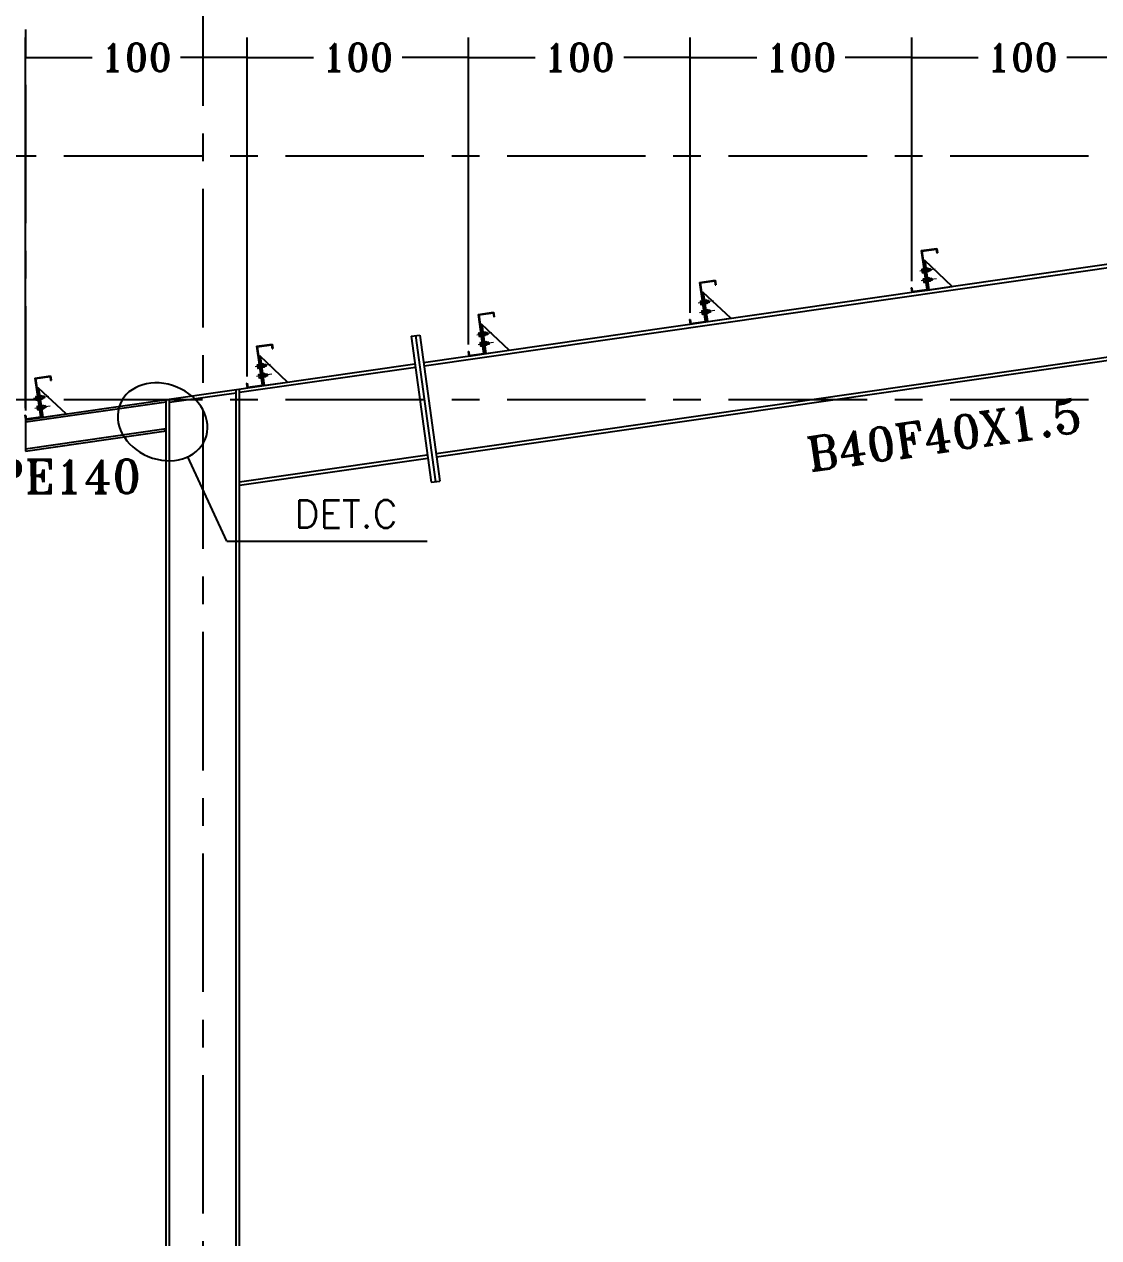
# Model space of a CAD drawing. Header units: inches. Extents: x 460503 to 460688, y 47570 to 48852.
# Drawn here: x 460523.62 to 460533.32, y 47899.21 to 47910.17 of the extents above; entities that cross this region are included whole.
import ezdxf

# ---------------------------------------------------------------- set-up
doc = ezdxf.new("R2010")
doc.units = ezdxf.units.IN
doc.header["$MEASUREMENT"] = 0
doc.linetypes.add('CENTER', pattern=[2, 1.25, -0.25, 0.25, -0.25])
doc.layers.add('2', color=2, linetype='Continuous', lineweight=9)
doc.layers.add('TEXT', color=250, linetype='Continuous', lineweight=30)
for name, color, linetype in [('2Y', 2, 'Continuous'), ('3G', 3, 'Continuous'), ('AXE', 1, 'CENTER'), ('TIE', 2, 'Continuous')]:
    doc.layers.add(name, color=color, linetype=linetype)
doc.styles.add('ROMANC', font='TXT.shx')
doc.styles.add('ROMANT', font='romant')
doc.dimstyles.new('1-50', dxfattribs={"dimscale": 0, "dimtxt": 0.25, "dimasz": 0.18, "dimexe": 0.18, "dimexo": 0.0625, "dimgap": 0.09, "dimtad": 0, "dimdec": 0, "dimlfac": 50, "dimzin": 0, "dimdsep": 46, "dimtxsty": 'ROMANT', "dimblk": 'OBLIQUE', "dimcen": 0.09, "dimclrd": 1, "dimclre": 1, "dimclrt": 2, "dimadec": 0, "dimazin": 0, "dimtfac": 1, "dimtdec": 0, "dimtofl": 0, "dimtmove": 2, "dimatfit": 3, "dimldrblk": 'OBLIQUE', "dimfxl": 0.18, "dimtolj": 1, "dimtzin": 0, "dimarcsym": 0})

# ---------------------------------------------------------------- blocks, each defined once
blk = doc.blocks.new('TIE')
at = {"layer": 'TIE'}
for p, q in [((-3.48, 20), (4.44, 21.17)), ((-3.48, 20), (-0.54, 0.21)), ((-3.13, 19.74), (4.19, 20.83)), ((-3.13, 19.74), (-0.2, -0.04)), ((4.19, 20.83), (4.48, 18.85)), ((4.44, 21.17), (4.78, 18.9)), ((4.48, 18.85), (4.78, 18.9)), ((-1.61, 14.91), (-2.4, 14.8)), ((-1.61, 14.91), (-2.4, 14.8)), ((12.45, 1.85), (-1.61, 14.91)), ((-1.61, 14.91), (0.59, 0.09)), ((-8.45, 1.06), (-8.15, 1.1)), ((-8.45, 1.06), (-8.11, -1.22)), ((-8.15, 1.1), (-7.86, -0.87)), ((-7.86, -0.87), (-0.54, 0.21)), ((-0.2, -0.04), (12.45, 1.85)), ((-8.11, -1.22), (-0.2, -0.04))]:
    blk.add_line(p, q, dxfattribs=at)
blk = doc.blocks.new('*D591')
at = {"color": 1, "lineweight": -2, "transparency": 16777216}
for p, q in [((460531.634, 47907.85), (460531.634, 47910.048)), ((460533.634, 47908.137), (460533.634, 47910.048)), ((460531.634, 47909.868), (460532.235, 47909.868)), ((460533.634, 47909.868), (460533.034, 47909.868))]:
    blk.add_line(p, q, dxfattribs=at)
at = {"layer": 'Defpoints', "color": 0, "transparency": 16777216}
for p in [(460531.634, 47909.868), (460533.634, 47908.075), (460531.634, 47907.788)]:
    blk.add_point(p, dxfattribs=at)
at = {"color": 2, "transparency": 16777216, "insert": (460532.634, 47909.868), "char_height": 0.25, "attachment_point": 5, "style": 'ROMANT'}
blk.add_mtext('\\A1;100', dxfattribs=at)
blk = doc.blocks.new('_OBLIQUE')
blk = doc.blocks.new('*D592')
at = {"color": 1, "lineweight": -2, "transparency": 16777216}
for p, q in [((460529.634, 47907.563), (460529.634, 47910.048)), ((460531.634, 47907.85), (460531.634, 47910.048)), ((460529.634, 47909.868), (460530.235, 47909.868)), ((460531.634, 47909.868), (460531.034, 47909.868))]:
    blk.add_line(p, q, dxfattribs=at)
at = {"layer": 'Defpoints', "color": 0, "transparency": 16777216}
for p in [(460529.634, 47909.868), (460531.634, 47907.788), (460529.634, 47907.501)]:
    blk.add_point(p, dxfattribs=at)
at = {"color": 2, "transparency": 16777216, "insert": (460530.634, 47909.868), "char_height": 0.25, "attachment_point": 5, "style": 'ROMANT'}
blk.add_mtext('\\A1;100', dxfattribs=at)
blk = doc.blocks.new('*D593')
at = {"color": 1, "lineweight": -2, "transparency": 16777216}
for p, q in [((460527.634, 47907.276), (460527.634, 47910.048)), ((460529.634, 47907.563), (460529.634, 47910.048)), ((460527.634, 47909.868), (460528.235, 47909.868)), ((460529.634, 47909.868), (460529.034, 47909.868))]:
    blk.add_line(p, q, dxfattribs=at)
at = {"layer": 'Defpoints', "color": 0, "transparency": 16777216}
for p in [(460527.634, 47909.868), (460529.634, 47907.501), (460527.634, 47907.214)]:
    blk.add_point(p, dxfattribs=at)
at = {"color": 2, "transparency": 16777216, "insert": (460528.634, 47909.868), "char_height": 0.25, "attachment_point": 5, "style": 'ROMANT'}
blk.add_mtext('\\A1;100', dxfattribs=at)
blk = doc.blocks.new('*D594')
at = {"color": 1, "lineweight": -2, "transparency": 16777216}
for p, q in [((460525.634, 47906.989), (460525.634, 47910.048)), ((460527.634, 47907.276), (460527.634, 47910.048)), ((460525.634, 47909.868), (460526.235, 47909.868)), ((460527.634, 47909.868), (460527.034, 47909.868))]:
    blk.add_line(p, q, dxfattribs=at)
at = {"layer": 'Defpoints', "color": 0, "transparency": 16777216}
for p in [(460525.634, 47909.868), (460527.634, 47907.214), (460525.634, 47906.927)]:
    blk.add_point(p, dxfattribs=at)
at = {"color": 2, "transparency": 16777216, "insert": (460526.634, 47909.868), "char_height": 0.25, "attachment_point": 5, "style": 'ROMANT'}
blk.add_mtext('\\A1;100', dxfattribs=at)
blk = doc.blocks.new('*D595')
at = {"color": 1, "lineweight": -2, "transparency": 16777216}
for p, q in [((460523.635, 47906.702), (460523.635, 47910.048)), ((460525.634, 47906.989), (460525.634, 47910.048)), ((460523.635, 47909.868), (460524.235, 47909.868)), ((460525.634, 47909.868), (460525.034, 47909.868))]:
    blk.add_line(p, q, dxfattribs=at)
at = {"layer": 'Defpoints', "color": 0, "transparency": 16777216}
for p in [(460523.635, 47909.868), (460525.634, 47906.927), (460523.635, 47906.64, 0.005)]:
    blk.add_point(p, dxfattribs=at)
at = {"color": 2, "transparency": 16777216, "insert": (460524.635, 47909.868), "char_height": 0.25, "attachment_point": 5, "style": 'ROMANT'}
blk.add_mtext('\\A1;100', dxfattribs=at)

msp = doc.modelspace()

# ---------------------------------------------------------------- hatches: boundary and pattern name
h = msp.add_hatch(color=1)
h.dxf.hatch_style = 1
h.paths.add_polyline_path([(460524.90498582, 47906.7655327), (460524.90498582, 47906.78068638), (460524.89180309, 47906.77879453)])
h = msp.add_hatch(color=1)
h.dxf.hatch_style = 1
h.paths.add_polyline_path([(460524.90498582, 47906.51297145), (460524.88714647, 47906.49525766), (460524.90498582, 47906.49781778)])

# ---------------------------------------------------------------- linework, layer by layer
at = {"color": 1}
for p, q in [((460524.89180309, 47906.77879453, 0.00287034), (460524.90498582, 47906.78068638, 0.00499999)), ((460524.90498582, 47906.7655327, 0.00500068), (460524.89180309, 47906.77879453, 0.00287034)), ((460524.90498582, 47906.78068638, 0.00499999), (460524.90498582, 47906.7655327, 0.00500068)), ((460524.90498582, 47906.51297145, 0.00501227), (460524.88714647, 47906.49525766, 0.00162673)), ((460524.88714647, 47906.49525766, 0.00162673), (460524.90498582, 47906.49781778, 0.00501296)), ((460524.90498582, 47906.49781778, 0.00501296), (460524.90498582, 47906.51297145, 0.00501227))]:
    msp.add_line(p, q, dxfattribs=at)
at = {"layer": '2'}
for p, q in [((460531.76658406, 47907.96622276), (460531.76307398, 47907.96571374)), ((460531.78178187, 47907.96645559), (460531.76861907, 47907.96454673)), ((460531.78178187, 47907.96645559), (460531.7858837, 47907.96288415)), ((460531.8446341, 47907.95783297), (460531.70662465, 47907.93781901)), ((460531.85702808, 47907.87051766), (460531.71901864, 47907.85050369)), ((460531.72277683, 47907.95323715), (460531.72648874, 47907.92764112)), ((460531.72412893, 47907.95000466), (460531.72320938, 47907.95055409)), ((460531.72442636, 47907.94795369), (460531.72370076, 47907.94716569)), ((460531.72664202, 47907.93318602), (460531.72564137, 47907.9337839)), ((460531.72679436, 47907.93111401), (460531.72613276, 47907.93039551)), ((460531.72668998, 47907.95847777), (460531.73527165, 47907.95972227)), ((460531.72716476, 47907.94939786), (460531.73657106, 47907.95076195)), ((460531.72967785, 47907.93257922), (460531.7390116, 47907.93393279)), ((460531.73172936, 47907.92372797), (460531.74031102, 47907.92497247)), ((460531.73527165, 47907.95972227), (460531.74031102, 47907.92497247)), ((460531.73543367, 47907.86595995), (460531.73914557, 47907.84036392)), ((460531.73678576, 47907.86272746), (460531.73586622, 47907.86327689)), ((460531.73708319, 47907.86067649), (460531.7363576, 47907.85988849)), ((460531.7402568, 47907.96241636), (460531.73674672, 47907.96190733)), ((460531.73934682, 47907.87120057), (460531.74792848, 47907.87244507)), ((460531.7398216, 47907.86212066), (460531.7492279, 47907.86348475)), ((460531.74226636, 47907.96091583), (460531.74735663, 47907.92581502)), ((460531.74585611, 47907.92380547), (460531.74234603, 47907.92329644)), ((460531.76259126, 47907.95668575), (460531.74328416, 47907.9538974)), ((460531.76564593, 47907.93562181), (460531.74633883, 47907.93283346)), ((460531.74792848, 47907.87244507), (460531.75296786, 47907.83769527)), ((460531.75291364, 47907.87513916), (460531.74940356, 47907.87463013)), ((460531.75492319, 47907.87363863), (460531.76001347, 47907.83853782)), ((460531.7752481, 47907.86940855), (460531.755941, 47907.8666202)), ((460531.76157346, 47907.96370418), (460531.76666373, 47907.92860337)), ((460531.76859362, 47907.96472224), (460531.7736839, 47907.92962143)), ((460531.76861907, 47907.96454673), (460531.77365844, 47907.92979693)), ((460531.77218337, 47907.92761188), (460531.76867329, 47907.92710285)), ((460531.78256481, 47907.9593517), (460531.76964417, 47907.95747796)), ((460531.78541809, 47907.9391657), (460531.77257, 47907.93730248)), ((460531.78682125, 47907.93170579), (460531.77365844, 47907.92979693)), ((460531.77423029, 47907.87642698), (460531.77932057, 47907.84132617)), ((460531.7792409, 47907.87894556), (460531.77573082, 47907.87843654)), ((460531.78125045, 47907.87744504), (460531.78634073, 47907.84234423)), ((460531.79443871, 47907.87917839), (460531.78127591, 47907.87726953)), ((460531.78127591, 47907.87726953), (460531.78631528, 47907.84251973)), ((460531.79522165, 47907.8720745), (460531.78230101, 47907.87020076)), ((460531.78530321, 47907.96079587), (460531.78602881, 47907.96158387)), ((460531.78560064, 47907.9587449), (460531.78652019, 47907.95819547)), ((460531.7858837, 47907.96288415), (460531.78973958, 47907.93629528)), ((460531.8027843, 47907.9625145), (460531.78628431, 47907.96012169)), ((460531.78973958, 47907.93629528), (460531.78682125, 47907.93170579)), ((460531.79798944, 47907.94031223), (460531.7869198, 47907.95573953)), ((460531.78815649, 47907.94060987), (460531.78894608, 47907.94146736)), ((460531.79304701, 47907.93959548), (460531.78830199, 47907.94620841)), ((460531.78859901, 47907.93857994), (460531.78943746, 47907.93807897)), ((460531.80293188, 47907.94102897), (460531.78895434, 47907.96050889)), ((460531.80583897, 47907.94145055), (460531.78933897, 47907.93905775)), ((460531.80526977, 47907.94537558), (460531.79389678, 47907.96122564)), ((460531.79443871, 47907.87917839), (460531.79854053, 47907.87560695)), ((460531.79796005, 47907.87351867), (460531.79868565, 47907.87430667)), ((460531.79825748, 47907.8714677), (460531.79917703, 47907.87091827)), ((460531.79854053, 47907.87560695), (460531.80239642, 47907.84901808)), ((460531.80388758, 47907.9549067), (460531.79883922, 47907.96194238)), ((460531.81544114, 47907.8752373), (460531.79894114, 47907.87284449)), ((460531.81064628, 47907.85303503), (460531.79957664, 47907.86846233)), ((460531.80570384, 47907.85231828), (460531.80095883, 47907.85893121)), ((460531.81558872, 47907.85375177), (460531.80161118, 47907.87323169)), ((460531.8027843, 47907.9625145), (460531.80583897, 47907.94145055)), ((460531.8179266, 47907.85809838), (460531.80655362, 47907.87394844)), ((460531.81654441, 47907.8676295), (460531.81149606, 47907.87466518)), ((460531.81544114, 47907.8752373), (460531.81849581, 47907.85417335)), ((460531.73929885, 47907.84590882), (460531.73829821, 47907.8465067)), ((460531.73945119, 47907.84383681), (460531.73878959, 47907.84311831)), ((460531.74233469, 47907.84530202), (460531.75166844, 47907.84665559)), ((460531.7443862, 47907.83645077), (460531.75296786, 47907.83769527)), ((460531.75851294, 47907.83652827), (460531.75500286, 47907.83601924)), ((460531.77830277, 47907.84834461), (460531.75899566, 47907.84555626)), ((460531.78484021, 47907.84033468), (460531.78133012, 47907.83982565)), ((460531.79807493, 47907.8518885), (460531.78522683, 47907.85002528)), ((460531.79947808, 47907.84442859), (460531.78631528, 47907.84251973)), ((460531.80239642, 47907.84901808), (460531.79947808, 47907.84442859)), ((460531.80081333, 47907.85333267), (460531.80160292, 47907.85419016)), ((460531.80125585, 47907.85130274), (460531.8020943, 47907.85080177)), ((460531.81849581, 47907.85417335), (460531.80199581, 47907.85178055)), ((460529.84471338, 47907.67026268), (460529.70670394, 47907.65024871)), ((460529.72285612, 47907.66566685), (460529.72656802, 47907.64007082)), ((460529.72420821, 47907.66243436), (460529.72328867, 47907.66298379)), ((460529.72450564, 47907.66038339), (460529.72378005, 47907.65959539)), ((460529.7267213, 47907.64561572), (460529.72572066, 47907.6462136)), ((460529.72687364, 47907.64354371), (460529.72621204, 47907.64282521)), ((460529.72676927, 47907.67090747), (460529.73535093, 47907.67215197)), ((460529.72724405, 47907.66182756), (460529.73665034, 47907.66319165)), ((460529.72975713, 47907.64500892), (460529.73909089, 47907.64636249)), ((460529.73535093, 47907.67215197), (460529.7403903, 47907.63740217)), ((460529.74033608, 47907.67484606), (460529.736826, 47907.67433703)), ((460529.74234564, 47907.67334553), (460529.74743592, 47907.63824473)), ((460529.76267055, 47907.66911545), (460529.74336344, 47907.6663271)), ((460529.76572521, 47907.64805151), (460529.74641811, 47907.64526316)), ((460529.76165274, 47907.67613388), (460529.76674302, 47907.64103308)), ((460529.76666335, 47907.67865246), (460529.76315327, 47907.67814344)), ((460529.7686729, 47907.67715194), (460529.77376318, 47907.64205113)), ((460529.78186116, 47907.67888529), (460529.76869835, 47907.67697643)), ((460529.76869835, 47907.67697643), (460529.77373773, 47907.64222663)), ((460529.77226265, 47907.64004158), (460529.76875257, 47907.63953255)), ((460529.78264409, 47907.6717814), (460529.76972346, 47907.66990766)), ((460529.78549737, 47907.6515954), (460529.77264928, 47907.64973218)), ((460529.78690053, 47907.64413549), (460529.77373773, 47907.64222663)), ((460529.78186116, 47907.67888529), (460529.78596298, 47907.67531385)), ((460529.7853825, 47907.67322557), (460529.78610809, 47907.67401357)), ((460529.78567993, 47907.6711746), (460529.78659947, 47907.67062517)), ((460529.78596298, 47907.67531385), (460529.78981887, 47907.64872499)), ((460529.80286359, 47907.6749442), (460529.78636359, 47907.67255139)), ((460529.78981887, 47907.64872499), (460529.78690053, 47907.64413549)), ((460529.79806873, 47907.65274193), (460529.78699909, 47907.66816923)), ((460529.78823578, 47907.65303957), (460529.78902536, 47907.65389707)), ((460529.79312629, 47907.65202518), (460529.78838128, 47907.65863811)), ((460529.7886783, 47907.65100964), (460529.78951675, 47907.65050867)), ((460529.80301117, 47907.65345867), (460529.78903363, 47907.67293859)), ((460529.80591825, 47907.65388026), (460529.78941826, 47907.65148745)), ((460529.80534905, 47907.65780528), (460529.79397607, 47907.67365534)), ((460529.80396686, 47907.6673364), (460529.7989185, 47907.67437209)), ((460529.80286359, 47907.6749442), (460529.80591825, 47907.65388026)), ((460529.85710737, 47907.58294736), (460529.71909792, 47907.56293339)), ((460529.73180864, 47907.63615767), (460529.7403903, 47907.63740217)), ((460529.73551295, 47907.57838965), (460529.73922486, 47907.55279362)), ((460529.73686505, 47907.57515716), (460529.7359455, 47907.57570659)), ((460529.73716248, 47907.57310619), (460529.73643688, 47907.57231819)), ((460529.73937814, 47907.55833852), (460529.73837749, 47907.5589364)), ((460529.73953048, 47907.55626651), (460529.73886887, 47907.55554801)), ((460529.7394261, 47907.58363027), (460529.74800776, 47907.58487477)), ((460529.73990088, 47907.57455036), (460529.74930718, 47907.57591445)), ((460529.74241397, 47907.55773172), (460529.75174772, 47907.55908529)), ((460529.74593539, 47907.63623517), (460529.74242531, 47907.63572614)), ((460529.74446548, 47907.54888047), (460529.75304714, 47907.55012497)), ((460529.74800776, 47907.58487477), (460529.75304714, 47907.55012497)), ((460529.75299292, 47907.58756886), (460529.74948284, 47907.58705983)), ((460529.75500248, 47907.58606833), (460529.76009275, 47907.55096753)), ((460529.75859223, 47907.54895797), (460529.75508215, 47907.54844894)), ((460529.77532738, 47907.58183825), (460529.75602028, 47907.5790499)), ((460529.77838205, 47907.56077431), (460529.75907495, 47907.55798596)), ((460529.77430958, 47907.58885668), (460529.77939985, 47907.55375588)), ((460529.77932018, 47907.59137527), (460529.7758101, 47907.59086624)), ((460529.78132974, 47907.58987474), (460529.78642002, 47907.55477393)), ((460529.79451799, 47907.59160809), (460529.78135519, 47907.58969923)), ((460529.78135519, 47907.58969923), (460529.78639456, 47907.55494943)), ((460529.78491949, 47907.55276438), (460529.78140941, 47907.55225535)), ((460529.79530093, 47907.5845042), (460529.78238029, 47907.58263046)), ((460529.79815421, 47907.5643182), (460529.78530612, 47907.56245498)), ((460529.79955737, 47907.55685829), (460529.78639456, 47907.55494943)), ((460529.79451799, 47907.59160809), (460529.79861982, 47907.58803665)), ((460529.79803933, 47907.58594837), (460529.79876493, 47907.58673637)), ((460529.79833676, 47907.5838974), (460529.79925631, 47907.58334797)), ((460529.79861982, 47907.58803665), (460529.8024757, 47907.56144779)), ((460529.81552042, 47907.587667), (460529.79902043, 47907.58527419)), ((460529.8024757, 47907.56144779), (460529.79955737, 47907.55685829)), ((460529.81072556, 47907.56546473), (460529.79965592, 47907.58089203)), ((460529.80089261, 47907.56576237), (460529.8016822, 47907.56661987)), ((460529.80578313, 47907.56474798), (460529.80103811, 47907.57136091)), ((460529.80133513, 47907.56373244), (460529.80217358, 47907.56323147)), ((460529.815668, 47907.56618147), (460529.80169046, 47907.58566139)), ((460529.81857509, 47907.56660306), (460529.80207509, 47907.56421025)), ((460529.81800589, 47907.57052808), (460529.8066329, 47907.58637814)), ((460529.8166237, 47907.5800592), (460529.81157534, 47907.58709489)), ((460529.81552042, 47907.587667), (460529.81857509, 47907.56660306)), ((460527.84491535, 47907.38183916), (460527.70690591, 47907.36182519)), ((460527.72305809, 47907.37724333), (460527.72676999, 47907.3516473)), ((460527.72441018, 47907.37401084), (460527.72349063, 47907.37456027)), ((460527.72470761, 47907.37195987), (460527.72398202, 47907.37117187)), ((460527.72692327, 47907.3571922), (460527.72592263, 47907.35779008)), ((460527.72707561, 47907.35512019), (460527.72641401, 47907.35440169)), ((460527.72697124, 47907.38248395), (460527.7355529, 47907.38372845)), ((460527.72744601, 47907.37340404), (460527.73685231, 47907.37476813)), ((460527.7299591, 47907.3565854), (460527.73929286, 47907.35793897)), ((460527.73201061, 47907.34773415), (460527.74059227, 47907.34897865)), ((460527.7355529, 47907.38372845), (460527.74059227, 47907.34897865)), ((460527.74053805, 47907.38642254), (460527.73702797, 47907.38591351)), ((460527.74254761, 47907.38492201), (460527.74763789, 47907.34982121)), ((460527.74613736, 47907.34781165), (460527.74262728, 47907.34730262)), ((460527.76287251, 47907.38069193), (460527.74356541, 47907.37790358)), ((460527.76592718, 47907.35962799), (460527.74662008, 47907.35683964)), ((460527.76185471, 47907.38771036), (460527.76694499, 47907.35260956)), ((460527.76686532, 47907.39022894), (460527.76335524, 47907.38971992)), ((460527.76887487, 47907.38872842), (460527.77396515, 47907.35362761)), ((460527.78206313, 47907.39046177), (460527.76890032, 47907.38855291)), ((460527.76890032, 47907.38855291), (460527.7739397, 47907.35380311)), ((460527.77246462, 47907.35161806), (460527.76895454, 47907.35110903)), ((460527.78284606, 47907.38335788), (460527.76992543, 47907.38148414)), ((460527.78569934, 47907.36317188), (460527.77285125, 47907.36130866)), ((460527.7871025, 47907.35571197), (460527.7739397, 47907.35380311)), ((460527.78206313, 47907.39046177), (460527.78616495, 47907.38689033)), ((460527.78558447, 47907.38480205), (460527.78631006, 47907.38559005)), ((460527.7858819, 47907.38275108), (460527.78680144, 47907.38220165)), ((460527.78616495, 47907.38689033), (460527.79002084, 47907.36030147)), ((460527.80306555, 47907.38652068), (460527.78656556, 47907.38412787)), ((460527.79002084, 47907.36030147), (460527.7871025, 47907.35571197)), ((460527.7982707, 47907.36431841), (460527.78720105, 47907.37974571)), ((460527.78843775, 47907.36461605), (460527.78922733, 47907.36547355)), ((460527.79332826, 47907.36360166), (460527.78858325, 47907.37021459)), ((460527.78888027, 47907.36258612), (460527.78971871, 47907.36208515)), ((460527.80321313, 47907.36503515), (460527.7892356, 47907.38451507)), ((460527.80612022, 47907.36545674), (460527.78962023, 47907.36306393)), ((460527.80555102, 47907.36938176), (460527.79417803, 47907.38523182)), ((460527.80416883, 47907.37891288), (460527.79912047, 47907.38594857)), ((460527.80306555, 47907.38652068), (460527.80612022, 47907.36545674)), ((460527.85730934, 47907.29452384), (460527.71929989, 47907.27450987)), ((460527.73571492, 47907.28996613), (460527.73942683, 47907.2643701)), ((460527.73706702, 47907.28673364), (460527.73614747, 47907.28728307)), ((460527.73736445, 47907.28468267), (460527.73663885, 47907.28389467)), ((460527.73958011, 47907.269915), (460527.73857946, 47907.27051288)), ((460527.73973245, 47907.26784299), (460527.73907084, 47907.26712449)), ((460527.73962807, 47907.29520675), (460527.74820973, 47907.29645125)), ((460527.74010285, 47907.28612684), (460527.74950915, 47907.28749093)), ((460527.74261594, 47907.2693082), (460527.75194969, 47907.27066177)), ((460527.74466745, 47907.26045695), (460527.75324911, 47907.26170145)), ((460527.74820973, 47907.29645125), (460527.75324911, 47907.26170145)), ((460527.75319489, 47907.29914534), (460527.74968481, 47907.29863631)), ((460527.75520444, 47907.29764481), (460527.76029472, 47907.26254401)), ((460527.7587942, 47907.26053445), (460527.75528411, 47907.26002542)), ((460527.77552935, 47907.29341473), (460527.75622225, 47907.29062638)), ((460527.77858402, 47907.27235079), (460527.75927692, 47907.26956244)), ((460527.77451155, 47907.30043316), (460527.77960182, 47907.26533236)), ((460527.77952215, 47907.30295175), (460527.77601207, 47907.30244272)), ((460527.78153171, 47907.30145122), (460527.78662198, 47907.26635041)), ((460527.79471996, 47907.30318457), (460527.78155716, 47907.30127571)), ((460527.78155716, 47907.30127571), (460527.78659653, 47907.26652591)), ((460527.78512146, 47907.26434086), (460527.78161138, 47907.26383183)), ((460527.7955029, 47907.29608068), (460527.78258226, 47907.29420694)), ((460527.79835618, 47907.27589468), (460527.78550809, 47907.27403146)), ((460527.79975934, 47907.26843477), (460527.78659653, 47907.26652591)), ((460527.79471996, 47907.30318457), (460527.79882179, 47907.29961313)), ((460527.7982413, 47907.29752485), (460527.7989669, 47907.29831285)), ((460527.79853873, 47907.29547388), (460527.79945828, 47907.29492445)), ((460527.79882179, 47907.29961313), (460527.80267767, 47907.27302427)), ((460527.81572239, 47907.29924348), (460527.7992224, 47907.29685067)), ((460527.80267767, 47907.27302427), (460527.79975934, 47907.26843477)), ((460527.81092753, 47907.27704121), (460527.79985789, 47907.29246851)), ((460527.80109458, 47907.27733885), (460527.80188417, 47907.27819635)), ((460527.8059851, 47907.27632446), (460527.80124008, 47907.28293739)), ((460527.8015371, 47907.27530892), (460527.80237555, 47907.27480795)), ((460527.81586997, 47907.27775795), (460527.80189243, 47907.29723787)), ((460527.81877706, 47907.27817954), (460527.80227706, 47907.27578673)), ((460527.81820786, 47907.28210456), (460527.80683487, 47907.29795462)), ((460527.81682566, 47907.29163568), (460527.81177731, 47907.29867137)), ((460527.81572239, 47907.29924348), (460527.81877706, 47907.27817954)), ((460525.84491537, 47907.09482024), (460525.70690592, 47907.07480627)), ((460525.7230581, 47907.09022442), (460525.72677001, 47907.06462839)), ((460525.72697125, 47907.09546504), (460525.73555291, 47907.09670954)), ((460525.73555291, 47907.09670954), (460525.74059229, 47907.06195974)), ((460525.74053807, 47907.09940362), (460525.73702799, 47907.0988946)), ((460525.74254762, 47907.0979031), (460525.7476379, 47907.06280229)), ((460525.76287253, 47907.09367301), (460525.74356543, 47907.09088466)), ((460525.76185472, 47907.10069145), (460525.766945, 47907.06559064)), ((460525.76686533, 47907.10321003), (460525.76335525, 47907.102701)), ((460525.76887489, 47907.1017095), (460525.77396516, 47907.0666087)), ((460525.78206314, 47907.10344285), (460525.76890034, 47907.101534)), ((460525.76890034, 47907.101534), (460525.77393971, 47907.0667842)), ((460525.78284608, 47907.09633896), (460525.76992544, 47907.09446523)), ((460525.78206314, 47907.10344285), (460525.78616497, 47907.09987141)), ((460525.78558448, 47907.09778314), (460525.78631008, 47907.09857114)), ((460525.78588191, 47907.09573216), (460525.78680146, 47907.09518274)), ((460525.78616497, 47907.09987141), (460525.79002085, 47907.07328255)), ((460525.80306557, 47907.09950176), (460525.78656557, 47907.09710895)), ((460525.79827071, 47907.07729949), (460525.78720107, 47907.0927268)), ((460525.80321315, 47907.07801624), (460525.78923561, 47907.09749616)), ((460525.80555103, 47907.08236284), (460525.79417805, 47907.0982129)), ((460525.80416884, 47907.09189396), (460525.79912049, 47907.09892965)), ((460525.80306557, 47907.09950176), (460525.80612024, 47907.07843782)), ((460525.85730935, 47907.00750492), (460525.7192999, 47906.98749096)), ((460525.7244102, 47907.08699193), (460525.72349065, 47907.08754135)), ((460525.72470763, 47907.08494095), (460525.72398203, 47907.08415296)), ((460525.72692329, 47907.07017329), (460525.72592264, 47907.07077117)), ((460525.72707563, 47907.06810127), (460525.72641402, 47907.06738277)), ((460525.72744603, 47907.08638513), (460525.73685233, 47907.08774922)), ((460525.72995912, 47907.06956649), (460525.73929287, 47907.07092006)), ((460525.73201063, 47907.06071524), (460525.74059229, 47907.06195974)), ((460525.73571494, 47907.00294722), (460525.73942684, 47906.97735119)), ((460525.73706703, 47906.99971473), (460525.73614748, 47907.00026415)), ((460525.73736446, 47906.99766375), (460525.73663887, 47906.99687576)), ((460525.73958012, 47906.98289609), (460525.73857948, 47906.98349397)), ((460525.73973246, 47906.98082408), (460525.73907086, 47906.98010557)), ((460525.73962809, 47907.00818784), (460525.74820975, 47907.00943234)), ((460525.74010286, 47906.99910793), (460525.74950916, 47907.00047202)), ((460525.74261595, 47906.98228929), (460525.75194971, 47906.98364286)), ((460525.74613737, 47907.06079274), (460525.74262729, 47907.06028371)), ((460525.7659272, 47907.07260907), (460525.7466201, 47907.06982072)), ((460525.74820975, 47907.00943234), (460525.75324912, 47906.97468254)), ((460525.7531949, 47907.01212642), (460525.74968482, 47907.0116174)), ((460525.75520446, 47907.0106259), (460525.76029474, 47906.97552509)), ((460525.77552936, 47907.00639581), (460525.75622226, 47907.00360746)), ((460525.77858403, 47906.98533187), (460525.75927693, 47906.98254352)), ((460525.77246464, 47907.06459914), (460525.76895456, 47907.06409011)), ((460525.78569936, 47907.07615296), (460525.77285127, 47907.07428975)), ((460525.78710251, 47907.06869305), (460525.77393971, 47907.0667842)), ((460525.77451156, 47907.01341425), (460525.77960184, 47906.97831344)), ((460525.77952217, 47907.01593283), (460525.77601209, 47907.0154238)), ((460525.78153172, 47907.0144323), (460525.786622, 47906.9793315)), ((460525.79471998, 47907.01616565), (460525.78155717, 47907.0142568)), ((460525.78155717, 47907.0142568), (460525.78659655, 47906.979507)), ((460525.79550291, 47907.00906176), (460525.78258228, 47907.00718803)), ((460525.79835619, 47906.98887576), (460525.7855081, 47906.98701255)), ((460525.79975935, 47906.98141585), (460525.78659655, 47906.979507)), ((460525.79002085, 47907.07328255), (460525.78710251, 47907.06869305)), ((460525.78843776, 47907.07759714), (460525.78922735, 47907.07845463)), ((460525.79332827, 47907.07658275), (460525.78858326, 47907.08319568)), ((460525.78888028, 47907.0755672), (460525.78971873, 47907.07506623)), ((460525.80612024, 47907.07843782), (460525.78962024, 47907.07604501)), ((460525.79471998, 47907.01616565), (460525.7988218, 47907.01259421)), ((460525.79824132, 47907.01050594), (460525.79896691, 47907.01129394)), ((460525.79853875, 47907.00845496), (460525.79945829, 47907.00790554)), ((460525.7988218, 47907.01259421), (460525.80267769, 47906.98600535)), ((460525.8157224, 47907.01222456), (460525.79922241, 47907.00983175)), ((460525.80267769, 47906.98600535), (460525.79975935, 47906.98141585)), ((460525.81092755, 47906.99002229), (460525.7998579, 47907.0054496)), ((460525.8010946, 47906.99031994), (460525.80188418, 47906.99117743)), ((460525.80598511, 47906.98930555), (460525.8012401, 47906.99591848)), ((460525.80153712, 47906.98829), (460525.80237557, 47906.98778903)), ((460525.81586999, 47906.99073904), (460525.80189245, 47907.01021896)), ((460525.81877707, 47906.99116062), (460525.80227708, 47906.98876781)), ((460525.81820787, 47906.99508564), (460525.80683489, 47907.0109357)), ((460525.81682568, 47907.00461676), (460525.81177732, 47907.01165245)), ((460525.8157224, 47907.01222456), (460525.81877707, 47906.99116062)), ((460525.74466746, 47906.97343804), (460525.75324912, 47906.97468254)), ((460525.75879421, 47906.97351554), (460525.75528413, 47906.97300651)), ((460525.78512147, 47906.97732194), (460525.78161139, 47906.97681291)), ((460523.84491535, 47906.80780132, 0.00541421), (460523.70690591, 47906.78778736, 0.00541421)), ((460523.72305809, 47906.8032055, 0.00541421), (460523.72676999, 47906.77760947, 0.00541421)), ((460523.72441018, 47906.79997301, 0.00541421), (460523.72349063, 47906.80052243, 0.00541421)), ((460523.72470761, 47906.79792204, 0.00541421), (460523.72398202, 47906.79713404, 0.00541421)), ((460523.72692327, 47906.78315437, 0.00541421), (460523.72592263, 47906.78375225, 0.00541421)), ((460523.72707561, 47906.78108236, 0.00541421), (460523.72641401, 47906.78036385, 0.00541421)), ((460523.72697124, 47906.80844612, 0.00541421), (460523.7355529, 47906.80969062, 0.00541421)), ((460523.72744601, 47906.79936621, 0.00541421), (460523.73685231, 47906.8007303, 0.00541421)), ((460523.7299591, 47906.78254757, 0.00541421), (460523.73929286, 47906.78390114, 0.00541421)), ((460523.73201061, 47906.77369632, 0.00541421), (460523.74059227, 47906.77494082, 0.00541421)), ((460523.7355529, 47906.80969062, 0.00541421), (460523.74059227, 47906.77494082, 0.00541421)), ((460523.74053805, 47906.8123847, 0.00541421), (460523.73702797, 47906.81187568, 0.00541421)), ((460523.74254761, 47906.81088418, 0.00541421), (460523.74763789, 47906.77578337, 0.00541421)), ((460523.74613736, 47906.77377382, 0.00541421), (460523.74262728, 47906.77326479, 0.00541421)), ((460523.76287251, 47906.8066541, 0.00541421), (460523.74356541, 47906.80386574, 0.00541421)), ((460523.76592718, 47906.78559015, 0.00541421), (460523.74662008, 47906.7828018, 0.00541421)), ((460523.76185471, 47906.81367253, 0.00541421), (460523.76694499, 47906.77857172, 0.00541421)), ((460523.76686532, 47906.81619111, 0.00541421), (460523.76335524, 47906.81568208, 0.00541421)), ((460523.76887487, 47906.81469058, 0.00541421), (460523.77396515, 47906.77958978, 0.00541421)), ((460523.78206313, 47906.81642393, 0.00541421), (460523.76890032, 47906.81451508, 0.00541421)), ((460523.76890032, 47906.81451508, 0.00541421), (460523.7739397, 47906.77976528, 0.00541421)), ((460523.77246462, 47906.77758022, 0.00541421), (460523.76895454, 47906.77707119, 0.00541421)), ((460523.78284606, 47906.80932004, 0.00541421), (460523.76992543, 47906.80744631, 0.00541421)), ((460523.78569934, 47906.78913404, 0.00541421), (460523.77285125, 47906.78727083, 0.00541421)), ((460523.7871025, 47906.78167413, 0.00541421), (460523.7739397, 47906.77976528, 0.00541421)), ((460523.78206313, 47906.81642393, 0.00541421), (460523.78616495, 47906.81285249, 0.00541421)), ((460523.78558447, 47906.81076422, 0.00541421), (460523.78631006, 47906.81155222, 0.00541421)), ((460523.7858819, 47906.80871324, 0.00541421), (460523.78680144, 47906.80816382, 0.00541421)), ((460523.78616495, 47906.81285249, 0.00541421), (460523.79002084, 47906.78626363, 0.00541421)), ((460523.80306555, 47906.81248284, 0.00541421), (460523.78656556, 47906.81009003, 0.00541421)), ((460523.79002084, 47906.78626363, 0.00541421), (460523.7871025, 47906.78167413, 0.00541421)), ((460523.7982707, 47906.79028057, 0.00541421), (460523.78720105, 47906.80570788, 0.00541421)), ((460523.78843775, 47906.79057822, 0.00541421), (460523.78922733, 47906.79143571, 0.00541421)), ((460523.79332826, 47906.78956383, 0.00541421), (460523.78858325, 47906.79617676, 0.00541421)), ((460523.78888027, 47906.78854828, 0.00541421), (460523.78971871, 47906.78804732, 0.00541421)), ((460523.80321313, 47906.79099732, 0.00541421), (460523.7892356, 47906.81047724, 0.00541421)), ((460523.80612022, 47906.7914189, 0.00541421), (460523.78962023, 47906.78902609, 0.00541421)), ((460523.80555102, 47906.79534392, 0.00541421), (460523.79417803, 47906.81119398, 0.00541421)), ((460523.80416883, 47906.80487505, 0.00541421), (460523.79912047, 47906.81191073, 0.00541421)), ((460523.80306555, 47906.81248284, 0.00541421), (460523.80612022, 47906.7914189, 0.00541421)), ((460523.85730934, 47906.720486, 0.00541421), (460523.71929989, 47906.70047204, 0.00541421)), ((460523.73571492, 47906.7159283, 0.00541421), (460523.73942683, 47906.69033227, 0.00541421)), ((460523.73706702, 47906.71269581, 0.00541421), (460523.73614747, 47906.71324523, 0.00541421)), ((460523.73736445, 47906.71064484, 0.00541421), (460523.73663885, 47906.70985684, 0.00541421)), ((460523.73958011, 47906.69587717, 0.00541421), (460523.73857946, 47906.69647505, 0.00541421)), ((460523.73973245, 47906.69380516, 0.00541421), (460523.73907084, 47906.69308665, 0.00541421)), ((460523.73962807, 47906.72116892, 0.00541421), (460523.74820973, 47906.72241342, 0.00541421)), ((460523.74010285, 47906.71208901, 0.00541421), (460523.74950915, 47906.7134531, 0.00541421)), ((460523.74261594, 47906.69527037, 0.00541421), (460523.75194969, 47906.69662394, 0.00541421)), ((460523.74466745, 47906.68641912, 0.00541421), (460523.75324911, 47906.68766362, 0.00541421)), ((460523.74820973, 47906.72241342, 0.00541421), (460523.75324911, 47906.68766362, 0.00541421)), ((460523.75319489, 47906.72510751, 0.00541421), (460523.74968481, 47906.72459848, 0.00541421)), ((460523.75520444, 47906.72360698, 0.00541421), (460523.76029472, 47906.68850617, 0.00541421)), ((460523.7587942, 47906.68649662, 0.00541421), (460523.75528411, 47906.68598759, 0.00541421)), ((460523.77552935, 47906.7193769, 0.00541421), (460523.75622225, 47906.71658855, 0.00541421)), ((460523.77858402, 47906.69831295, 0.00541421), (460523.75927692, 47906.6955246, 0.00541421)), ((460523.77451155, 47906.72639533, 0.00541421), (460523.77960182, 47906.69129452, 0.00541421)), ((460523.77952215, 47906.72891391, 0.00541421), (460523.77601207, 47906.72840488, 0.00541421)), ((460523.78153171, 47906.72741338, 0.00541421), (460523.78662198, 47906.69231258, 0.00541421)), ((460523.79471996, 47906.72914673, 0.00541421), (460523.78155716, 47906.72723788, 0.00541421)), ((460523.78155716, 47906.72723788, 0.00541421), (460523.78659653, 47906.69248808, 0.00541421)), ((460523.78512146, 47906.69030302, 0.00541421), (460523.78161138, 47906.68979399, 0.00541421)), ((460523.7955029, 47906.72204284, 0.00541421), (460523.78258226, 47906.72016911, 0.00541421)), ((460523.79835618, 47906.70185684, 0.00541421), (460523.78550809, 47906.69999363, 0.00541421)), ((460523.79975934, 47906.69439693, 0.00541421), (460523.78659653, 47906.69248808, 0.00541421)), ((460523.79471996, 47906.72914673, 0.00541421), (460523.79882179, 47906.72557529, 0.00541421)), ((460523.7982413, 47906.72348702, 0.00541421), (460523.7989669, 47906.72427502, 0.00541421)), ((460523.79853873, 47906.72143604, 0.00541421), (460523.79945828, 47906.72088662, 0.00541421)), ((460523.79882179, 47906.72557529, 0.00541421), (460523.80267767, 47906.69898643, 0.00541421)), ((460523.81572239, 47906.72520564, 0.00541421), (460523.7992224, 47906.72281283, 0.00541421)), ((460523.80267767, 47906.69898643, 0.00541421), (460523.79975934, 47906.69439693, 0.00541421)), ((460523.81092753, 47906.70300337, 0.00541421), (460523.79985789, 47906.71843068, 0.00541421)), ((460523.80109458, 47906.70330102, 0.00541421), (460523.80188417, 47906.70415851, 0.00541421)), ((460523.8059851, 47906.70228663, 0.00541421), (460523.80124008, 47906.70889956, 0.00541421)), ((460523.8015371, 47906.70127108, 0.00541421), (460523.80237555, 47906.70077012, 0.00541421)), ((460523.81586997, 47906.70372012, 0.00541421), (460523.80189243, 47906.72320004, 0.00541421)), ((460523.81877706, 47906.7041417, 0.00541421), (460523.80227706, 47906.70174889, 0.00541421)), ((460523.81820786, 47906.70806672, 0.00541421), (460523.80683487, 47906.72391678, 0.00541421)), ((460523.81682566, 47906.71759785, 0.00541421), (460523.81177731, 47906.72463353, 0.00541421)), ((460523.81572239, 47906.72520564, 0.00541421), (460523.81877706, 47906.7041417, 0.00541421))]:
    msp.add_line(p, q, dxfattribs=at)
for centre, radius, start, end in [((460531.76683858, 47907.96446772), 0.0017734, 8.25144292, 98.25144292), ((460531.72735372, 47907.95390088), 0.00462476, 98.25144292, 188.25144292), ((460531.72650103, 47907.95397475), 0.00462476, 239.141982891, 278.25144292), ((460531.7278285, 47907.94482098), 0.00462476, 98.25144292, 137.36090295), ((460531.73106562, 47907.92830486), 0.00462476, 188.25144292, 278.25144292), ((460531.72901412, 47907.93715611), 0.00462476, 239.141982891, 278.25144292), ((460531.7301965, 47907.9279813), 0.00462476, 98.25144292, 137.36090295), ((460531.73700123, 47907.96015229), 0.0017734, 98.25144292, 188.25144292), ((460531.74001056, 47907.86662368), 0.00462476, 98.25144292, 188.25144292), ((460531.73915786, 47907.86669755), 0.00462476, 239.141982891, 278.25144292), ((460531.74048533, 47907.85754378), 0.00462476, 98.25144292, 137.36090295), ((460531.74051132, 47907.96066132), 0.0017734, 8.25144292, 98.25144292), ((460531.74209151, 47907.92505148), 0.0017734, 188.25144292, 278.25144292), ((460531.74560159, 47907.92556051), 0.0017734, 278.25144292, 8.25144292), ((460531.74965807, 47907.87287509), 0.0017734, 98.25144292, 188.25144292), ((460531.75316815, 47907.87338412), 0.0017734, 8.25144292, 98.25144292), ((460531.7633285, 47907.9639587), 0.0017734, 98.25144292, 188.25144292), ((460531.76841877, 47907.92885789), 0.0017734, 188.25144292, 278.25144292), ((460531.77192886, 47907.92936692), 0.0017734, 278.25144292, 8.25144292), ((460531.77598533, 47907.8766815), 0.0017734, 98.25144292, 188.25144292), ((460531.77949541, 47907.87719052), 0.0017734, 8.25144292, 98.25144292), ((460531.78190108, 47907.96392858), 0.00462476, 278.25144292, 317.36090295), ((460531.78322855, 47907.95477481), 0.00462476, 59.141982891, 98.25144292), ((460531.78475436, 47907.94374258), 0.00462476, 278.25144292, 317.36090295), ((460531.78622691, 47907.93460985), 0.00462476, 59.141982891, 98.25144292), ((460531.79455791, 47907.87665138), 0.00462476, 278.25144292, 317.36090295), ((460531.79588538, 47907.86749761), 0.00462476, 59.141982891, 98.25144292), ((460531.74372246, 47907.84102766), 0.00462476, 188.25144292, 278.25144292), ((460531.74167095, 47907.84987891), 0.00462476, 239.141982891, 278.25144292), ((460531.74285333, 47907.8407041), 0.00462476, 98.25144292, 137.36090295), ((460531.75474835, 47907.83777428), 0.0017734, 188.25144292, 278.25144292), ((460531.75825843, 47907.83828331), 0.0017734, 278.25144292, 8.25144292), ((460531.78107561, 47907.84158069), 0.0017734, 188.25144292, 278.25144292), ((460531.78458569, 47907.84208972), 0.0017734, 278.25144292, 8.25144292), ((460531.79741119, 47907.85646538), 0.00462476, 278.25144292, 317.36090295), ((460531.79888375, 47907.84733265), 0.00462476, 59.141982891, 98.25144292), ((460529.727433, 47907.66633059), 0.00462476, 98.25144292, 188.25144292), ((460529.72658031, 47907.66640445), 0.00462476, 239.141982891, 278.25144292), ((460529.72790778, 47907.65725068), 0.00462476, 98.25144292, 137.36090295), ((460529.73114491, 47907.64073456), 0.00462476, 188.25144292, 278.25144292), ((460529.7290934, 47907.64958581), 0.00462476, 239.141982891, 278.25144292), ((460529.73027578, 47907.640411), 0.00462476, 98.25144292, 137.36090295), ((460529.73708052, 47907.67258199), 0.0017734, 98.25144292, 188.25144292), ((460529.7405906, 47907.67309102), 0.0017734, 8.25144292, 98.25144292), ((460529.74568088, 47907.63799021), 0.0017734, 278.25144292, 8.25144292), ((460529.76340778, 47907.6763884), 0.0017734, 98.25144292, 188.25144292), ((460529.76691786, 47907.67689742), 0.0017734, 8.25144292, 98.25144292), ((460529.76849806, 47907.64128759), 0.0017734, 188.25144292, 278.25144292), ((460529.77200814, 47907.64179662), 0.0017734, 278.25144292, 8.25144292), ((460529.78198036, 47907.67635828), 0.00462476, 278.25144292, 317.36090295), ((460529.78330783, 47907.66720451), 0.00462476, 59.141982891, 98.25144292), ((460529.78483364, 47907.65617228), 0.00462476, 278.25144292, 317.36090295), ((460529.7863062, 47907.64703955), 0.00462476, 59.141982891, 98.25144292), ((460529.74008984, 47907.57905339), 0.00462476, 98.25144292, 188.25144292), ((460529.73923715, 47907.57912725), 0.00462476, 239.141982891, 278.25144292), ((460529.74056462, 47907.56997348), 0.00462476, 98.25144292, 137.36090295), ((460529.74380174, 47907.55345736), 0.00462476, 188.25144292, 278.25144292), ((460529.74175024, 47907.56230861), 0.00462476, 239.141982891, 278.25144292), ((460529.74293262, 47907.5531338), 0.00462476, 98.25144292, 137.36090295), ((460529.7421708, 47907.63748118), 0.0017734, 188.25144292, 278.25144292), ((460529.74973735, 47907.58530479), 0.0017734, 98.25144292, 188.25144292), ((460529.75324743, 47907.58581382), 0.0017734, 8.25144292, 98.25144292), ((460529.75482763, 47907.55020398), 0.0017734, 188.25144292, 278.25144292), ((460529.75833771, 47907.55071301), 0.0017734, 278.25144292, 8.25144292), ((460529.77606462, 47907.5891112), 0.0017734, 98.25144292, 188.25144292), ((460529.7795747, 47907.58962022), 0.0017734, 8.25144292, 98.25144292), ((460529.78115489, 47907.55401039), 0.0017734, 188.25144292, 278.25144292), ((460529.78466498, 47907.55451942), 0.0017734, 278.25144292, 8.25144292), ((460529.7946372, 47907.58908108), 0.00462476, 278.25144292, 317.36090295), ((460529.79596467, 47907.57992731), 0.00462476, 59.141982891, 98.25144292), ((460529.79749048, 47907.56889508), 0.00462476, 278.25144292, 317.36090295), ((460529.79896303, 47907.55976235), 0.00462476, 59.141982891, 98.25144292), ((460527.72763497, 47907.37790707), 0.00462476, 98.25144292, 188.25144292), ((460527.72678228, 47907.37798093), 0.00462476, 239.141982891, 278.25144292), ((460527.72810975, 47907.36882716), 0.00462476, 98.25144292, 137.36090295), ((460527.73134688, 47907.35231104), 0.00462476, 188.25144292, 278.25144292), ((460527.72929537, 47907.36116229), 0.00462476, 239.141982891, 278.25144292), ((460527.73047775, 47907.35198748), 0.00462476, 98.25144292, 137.36090295), ((460527.73728249, 47907.38415847), 0.0017734, 98.25144292, 188.25144292), ((460527.74079257, 47907.3846675), 0.0017734, 8.25144292, 98.25144292), ((460527.74237276, 47907.34905766), 0.0017734, 188.25144292, 278.25144292), ((460527.74588285, 47907.34956669), 0.0017734, 278.25144292, 8.25144292), ((460527.76360975, 47907.38796488), 0.0017734, 98.25144292, 188.25144292), ((460527.76711983, 47907.3884739), 0.0017734, 8.25144292, 98.25144292), ((460527.76870003, 47907.35286407), 0.0017734, 188.25144292, 278.25144292), ((460527.77221011, 47907.3533731), 0.0017734, 278.25144292, 8.25144292), ((460527.78218233, 47907.38793476), 0.00462476, 278.25144292, 317.36090295), ((460527.7835098, 47907.37878099), 0.00462476, 59.141982891, 98.25144292), ((460527.78503561, 47907.36774876), 0.00462476, 278.25144292, 317.36090295), ((460527.78650817, 47907.35861603), 0.00462476, 59.141982891, 98.25144292), ((460527.74029181, 47907.29062987), 0.00462476, 98.25144292, 188.25144292), ((460527.73943912, 47907.29070373), 0.00462476, 239.141982891, 278.25144292), ((460527.74076658, 47907.28154996), 0.00462476, 98.25144292, 137.36090295), ((460527.74400371, 47907.26503384), 0.00462476, 188.25144292, 278.25144292), ((460527.74195221, 47907.27388509), 0.00462476, 239.141982891, 278.25144292), ((460527.74313458, 47907.26471028), 0.00462476, 98.25144292, 137.36090295), ((460527.74993932, 47907.29688127), 0.0017734, 98.25144292, 188.25144292), ((460527.7534494, 47907.2973903), 0.0017734, 8.25144292, 98.25144292), ((460527.7550296, 47907.26178046), 0.0017734, 188.25144292, 278.25144292), ((460527.75853968, 47907.26228949), 0.0017734, 278.25144292, 8.25144292), ((460527.77626659, 47907.30068768), 0.0017734, 98.25144292, 188.25144292), ((460527.77977667, 47907.3011967), 0.0017734, 8.25144292, 98.25144292), ((460527.78135686, 47907.26558687), 0.0017734, 188.25144292, 278.25144292), ((460527.78486694, 47907.2660959), 0.0017734, 278.25144292, 8.25144292), ((460527.79483916, 47907.30065756), 0.00462476, 278.25144292, 317.36090295), ((460527.79616663, 47907.29150379), 0.00462476, 59.141982891, 98.25144292), ((460527.79769244, 47907.28047156), 0.00462476, 278.25144292, 317.36090295), ((460527.799165, 47907.27133883), 0.00462476, 59.141982891, 98.25144292), ((460525.72763499, 47907.09088815), 0.00462476, 98.25144292, 188.25144292), ((460525.7372825, 47907.09713956), 0.0017734, 98.25144292, 188.25144292), ((460525.74079258, 47907.09764858), 0.0017734, 8.25144292, 98.25144292), ((460525.76360976, 47907.10094596), 0.0017734, 98.25144292, 188.25144292), ((460525.76711985, 47907.10145499), 0.0017734, 8.25144292, 98.25144292), ((460525.78218234, 47907.10091585), 0.00462476, 278.25144292, 317.36090295), ((460525.78350981, 47907.09176208), 0.00462476, 59.141982891, 98.25144292), ((460525.72678229, 47907.09096201), 0.00462476, 239.141982891, 278.25144292), ((460525.72810976, 47907.08180824), 0.00462476, 98.25144292, 137.36090295), ((460525.73134689, 47907.06529212), 0.00462476, 188.25144292, 278.25144292), ((460525.72929538, 47907.07414337), 0.00462476, 239.141982891, 278.25144292), ((460525.73047776, 47907.06496856), 0.00462476, 98.25144292, 137.36090295), ((460525.74029182, 47907.00361095), 0.00462476, 98.25144292, 188.25144292), ((460525.73943913, 47907.00368481), 0.00462476, 239.141982891, 278.25144292), ((460525.7407666, 47906.99453104), 0.00462476, 98.25144292, 137.36090295), ((460525.74195222, 47906.98686617), 0.00462476, 239.141982891, 278.25144292), ((460525.7431346, 47906.97769136), 0.00462476, 98.25144292, 137.36090295), ((460525.74237278, 47907.06203875), 0.0017734, 188.25144292, 278.25144292), ((460525.74588286, 47907.06254778), 0.0017734, 278.25144292, 8.25144292), ((460525.74993934, 47907.00986236), 0.0017734, 98.25144292, 188.25144292), ((460525.75344942, 47907.01037138), 0.0017734, 8.25144292, 98.25144292), ((460525.76870004, 47907.06584515), 0.0017734, 188.25144292, 278.25144292), ((460525.77221012, 47907.06635418), 0.0017734, 278.25144292, 8.25144292), ((460525.7762666, 47907.01366876), 0.0017734, 98.25144292, 188.25144292), ((460525.77977668, 47907.01417779), 0.0017734, 8.25144292, 98.25144292), ((460525.78503562, 47907.08072985), 0.00462476, 278.25144292, 317.36090295), ((460525.78650818, 47907.07159712), 0.00462476, 59.141982891, 98.25144292), ((460525.79483918, 47907.01363865), 0.00462476, 278.25144292, 317.36090295), ((460525.79616665, 47907.00448488), 0.00462476, 59.141982891, 98.25144292), ((460525.79769246, 47906.99345265), 0.00462476, 278.25144292, 317.36090295), ((460525.79916502, 47906.98431992), 0.00462476, 59.141982891, 98.25144292), ((460525.74400373, 47906.97801492), 0.00462476, 188.25144292, 278.25144292), ((460525.75502961, 47906.97476155), 0.0017734, 188.25144292, 278.25144292), ((460525.7585397, 47906.97527058), 0.0017734, 278.25144292, 8.25144292), ((460525.78135688, 47906.97856795), 0.0017734, 188.25144292, 278.25144292), ((460525.78486696, 47906.97907698), 0.0017734, 278.25144292, 8.25144292), ((460523.72763497, 47906.80386923, 0.00541421), 0.00462476, 98.25144292, 188.25144292), ((460523.72678228, 47906.80394309, 0.00541421), 0.00462476, 239.141982891, 278.25144292), ((460523.72810975, 47906.79478932, 0.00541421), 0.00462476, 98.25144292, 137.36090295), ((460523.73134688, 47906.7782732, 0.00541421), 0.00462476, 188.25144292, 278.25144292), ((460523.72929537, 47906.78712446, 0.00541421), 0.00462476, 239.141982891, 278.25144292), ((460523.73047775, 47906.77794964, 0.00541421), 0.00462476, 98.25144292, 137.36090295), ((460523.73728249, 47906.81012064, 0.00541421), 0.0017734, 98.25144292, 188.25144292), ((460523.74079257, 47906.81062966, 0.00541421), 0.0017734, 8.25144292, 98.25144292), ((460523.74237276, 47906.77501983, 0.00541421), 0.0017734, 188.25144292, 278.25144292), ((460523.74588285, 47906.77552886, 0.00541421), 0.0017734, 278.25144292, 8.25144292), ((460523.76360975, 47906.81392704, 0.00541421), 0.0017734, 98.25144292, 188.25144292), ((460523.76711983, 47906.81443607, 0.00541421), 0.0017734, 8.25144292, 98.25144292), ((460523.76870003, 47906.77882623, 0.00541421), 0.0017734, 188.25144292, 278.25144292), ((460523.77221011, 47906.77933526, 0.00541421), 0.0017734, 278.25144292, 8.25144292), ((460523.78218233, 47906.81389693, 0.00541421), 0.00462476, 278.25144292, 317.36090295), ((460523.7835098, 47906.80474316, 0.00541421), 0.00462476, 59.141982891, 98.25144292), ((460523.78503561, 47906.79371093, 0.00541421), 0.00462476, 278.25144292, 317.36090295), ((460523.78650817, 47906.7845782, 0.00541421), 0.00462476, 59.141982891, 98.25144292), ((460523.74029181, 47906.71659203, 0.00541421), 0.00462476, 98.25144292, 188.25144292), ((460523.73943912, 47906.71666589, 0.00541421), 0.00462476, 239.141982891, 278.25144292), ((460523.74076658, 47906.70751212, 0.00541421), 0.00462476, 98.25144292, 137.36090295), ((460523.74400371, 47906.690996, 0.00541421), 0.00462476, 188.25144292, 278.25144292), ((460523.74195221, 47906.69984726, 0.00541421), 0.00462476, 239.141982891, 278.25144292), ((460523.74313458, 47906.69067244, 0.00541421), 0.00462476, 98.25144292, 137.36090295), ((460523.74993932, 47906.72284344, 0.00541421), 0.0017734, 98.25144292, 188.25144292), ((460523.7534494, 47906.72335246, 0.00541421), 0.0017734, 8.25144292, 98.25144292), ((460523.7550296, 47906.68774263, 0.00541421), 0.0017734, 188.25144292, 278.25144292), ((460523.75853968, 47906.68825166, 0.00541421), 0.0017734, 278.25144292, 8.25144292), ((460523.77626659, 47906.72664984, 0.00541421), 0.0017734, 98.25144292, 188.25144292), ((460523.77977667, 47906.72715887, 0.00541421), 0.0017734, 8.25144292, 98.25144292), ((460523.78135686, 47906.69154903, 0.00541421), 0.0017734, 188.25144292, 278.25144292), ((460523.78486694, 47906.69205806, 0.00541421), 0.0017734, 278.25144292, 8.25144292), ((460523.79483916, 47906.72661973, 0.00541421), 0.00462476, 278.25144292, 317.36090295), ((460523.79616663, 47906.71746596, 0.00541421), 0.00462476, 59.141982891, 98.25144292), ((460523.79769244, 47906.70643373, 0.00541421), 0.00462476, 278.25144292, 317.36090295), ((460523.799165, 47906.697301, 0.00541421), 0.00462476, 59.141982891, 98.25144292)]:
    msp.add_arc(centre, radius, start, end, dxfattribs=at)
at = {"layer": '2Y'}
for q in [(460525.0990853, 47906.26350115, 0.00622953), (460527.25850643, 47905.50062028, 0.01148818)]:
    msp.add_line((460525.4506176, 47905.50062028, 0.01148818), q, dxfattribs=at)
at = {"layer": '2Y', "extrusion": (0, 0, -1)}
msp.add_ellipse((460524.87125412, 47906.57944725, 0.00622953), major_axis=(0.38386558, -0.15916806), ratio=0.8162990064, start_param=-1.5707963268, end_param=4.7123889804, dxfattribs=at)
at = {"layer": '3G'}
for p, q in [((460527.22812281, 47907.11473222), (460540.20498582, 47908.98068638)), ((460527.23218148, 47907.08500727), (460540.20498582, 47908.95037783)), ((460527.34041277, 47906.29234193), (460540.20498582, 47908.14214982)), ((460527.34447144, 47906.26261698), (460540.20498582, 47908.11184126)), ((460527.115036, 47907.35161728), (460527.19430053, 47907.36244014)), ((460527.115036, 47907.35161728, 0.04666655), (460527.29507568, 47906.03304096, -0.35513427)), ((460527.15466827, 47907.35702871, 0.04666655), (460527.33470794, 47906.03845239, -0.35513427)), ((460527.19430053, 47907.36244014, 0.04666655), (460527.37434021, 47906.04386382, -0.35513427)), ((460523.63499837, 47906.5980738), (460527.14893523, 47907.10334577)), ((460525.56498582, 47906.84527979), (460527.1529939, 47907.07362082)), ((460525.53498582, 47875.68068638, 0.00499999), (460525.53498582, 47906.87127461, 0.00499999)), ((460525.56498582, 47875.68068638, 0.00499999), (460525.56498582, 47906.87558834, 0.00499999)), ((460524.90498582, 47875.68068638, 0.00499999), (460524.90498582, 47906.78068638, 0.00499999)), ((460524.93498582, 47906.75469155), (460525.53498582, 47906.84096606)), ((460524.93498582, 47875.68068638, 0.00499999), (460524.93498582, 47906.7850001, 0.00499999)), ((460523.63784491, 47906.57827741), (460524.90498582, 47906.76048068)), ((460523.63499837, 47906.5980738), (460523.63517021, 47906.31521871, 0.00000818)), ((460523.63515793, 47906.33542264), (460524.90498582, 47906.51801227)), ((460523.63517021, 47906.31521871), (460524.90498582, 47906.49780657)), ((460525.56498582, 47906.03705178), (460527.26122519, 47906.28095548)), ((460525.56498582, 47906.00674323), (460527.26528386, 47906.25123053)), ((460527.29507568, 47906.03304096, -0.17513472), (460527.37434021, 47906.04386382, -0.17513472))]:
    msp.add_line(p, q, dxfattribs=at)
at = {"layer": 'AXE'}
for p, q in [((460525.23498582, 47916.68160819, 0.00499999), (460525.23498582, 47872.25620659, 0.00499999)), ((460523.63498582, 47915.62131925, 0.00499999), (460523.63498582, 47906.68168038, 0.00499999)), ((460513.98093345, 47908.98068638), (460569.92020952, 47908.98068638)), ((460513.98093345, 47906.78068638), (460569.92020952, 47906.78068638))]:
    msp.add_line(p, q, dxfattribs=at)

# ---------------------------------------------------------------- block references
at = {"layer": '2', "xscale": 0.01773399014778325, "yscale": 0.01773399014778325, "zscale": 0.01773399014778325, "rotation": 359.6857205502883}
for p in [(460531.77863329, 47907.76922553), (460529.77871257, 47907.48165523), (460527.77891454, 47907.19323171), (460525.77891456, 47906.90621279), (460523.77891454, 47906.61919388, 0.00541421)]:
    msp.add_blockref('TIE', p, dxfattribs=at)

# ---------------------------------------------------------------- texts
at = {"layer": '2Y', "style": 'ROMANC'}
msp.add_text('DET.C', height=0.249999306, dxfattribs=at).set_placement((460526.06110187, 47905.62183457, 0.01148818))
at = {"layer": 'TEXT', "color": 2, "style": 'ROMANT'}
for s, rotation, p in [('B40F40X1.5', 8.330201191, (460530.71193523, 47906.13163742, 0.00000016)), ('IPE140', 0.081705483, (460523.18755228, 47905.93298034, -0.0050128))]:
    msp.add_text(s, height=0.302224371, rotation=rotation, dxfattribs=at).set_placement(p)

# ---------------------------------------------------------------- dimensions: what is measured, and where the dimension line sits
for base, p1, p2, picture, middle in [((460523.63498582, 47909.8681644), (460525.63448198, 47906.92657888), (460523.63498582, 47906.63963197, 0.00541421), '*D595', (460524.6347339, 47909.8681644)), ((460525.63448198, 47909.8681644), (460527.63448197, 47907.2135978), (460525.63448198, 47906.92657888), '*D594', (460526.63448198, 47909.8681644)), ((460527.63448197, 47909.8681644), (460529.63448197, 47907.50061671), (460527.63448197, 47907.2135978), '*D593', (460528.63448197, 47909.8681644)), ((460529.63448197, 47909.8681644), (460531.63448197, 47907.78763563), (460529.63448197, 47907.50061671), '*D592', (460530.63448197, 47909.8681644)), ((460531.63448197, 47909.8681644), (460533.63448198, 47908.07465455), (460531.63448197, 47907.78763563), '*D591', (460532.63448198, 47909.8681644))]:
    dim = msp.add_linear_dim(base=base, p1=p1, p2=p2, dimstyle='1-50', override={"dimscale": 1})
    dim.commit()
    dim.dimension.update_dxf_attribs({"geometry": picture, "text_midpoint": middle})

doc.saveas('drawing.dxf')
